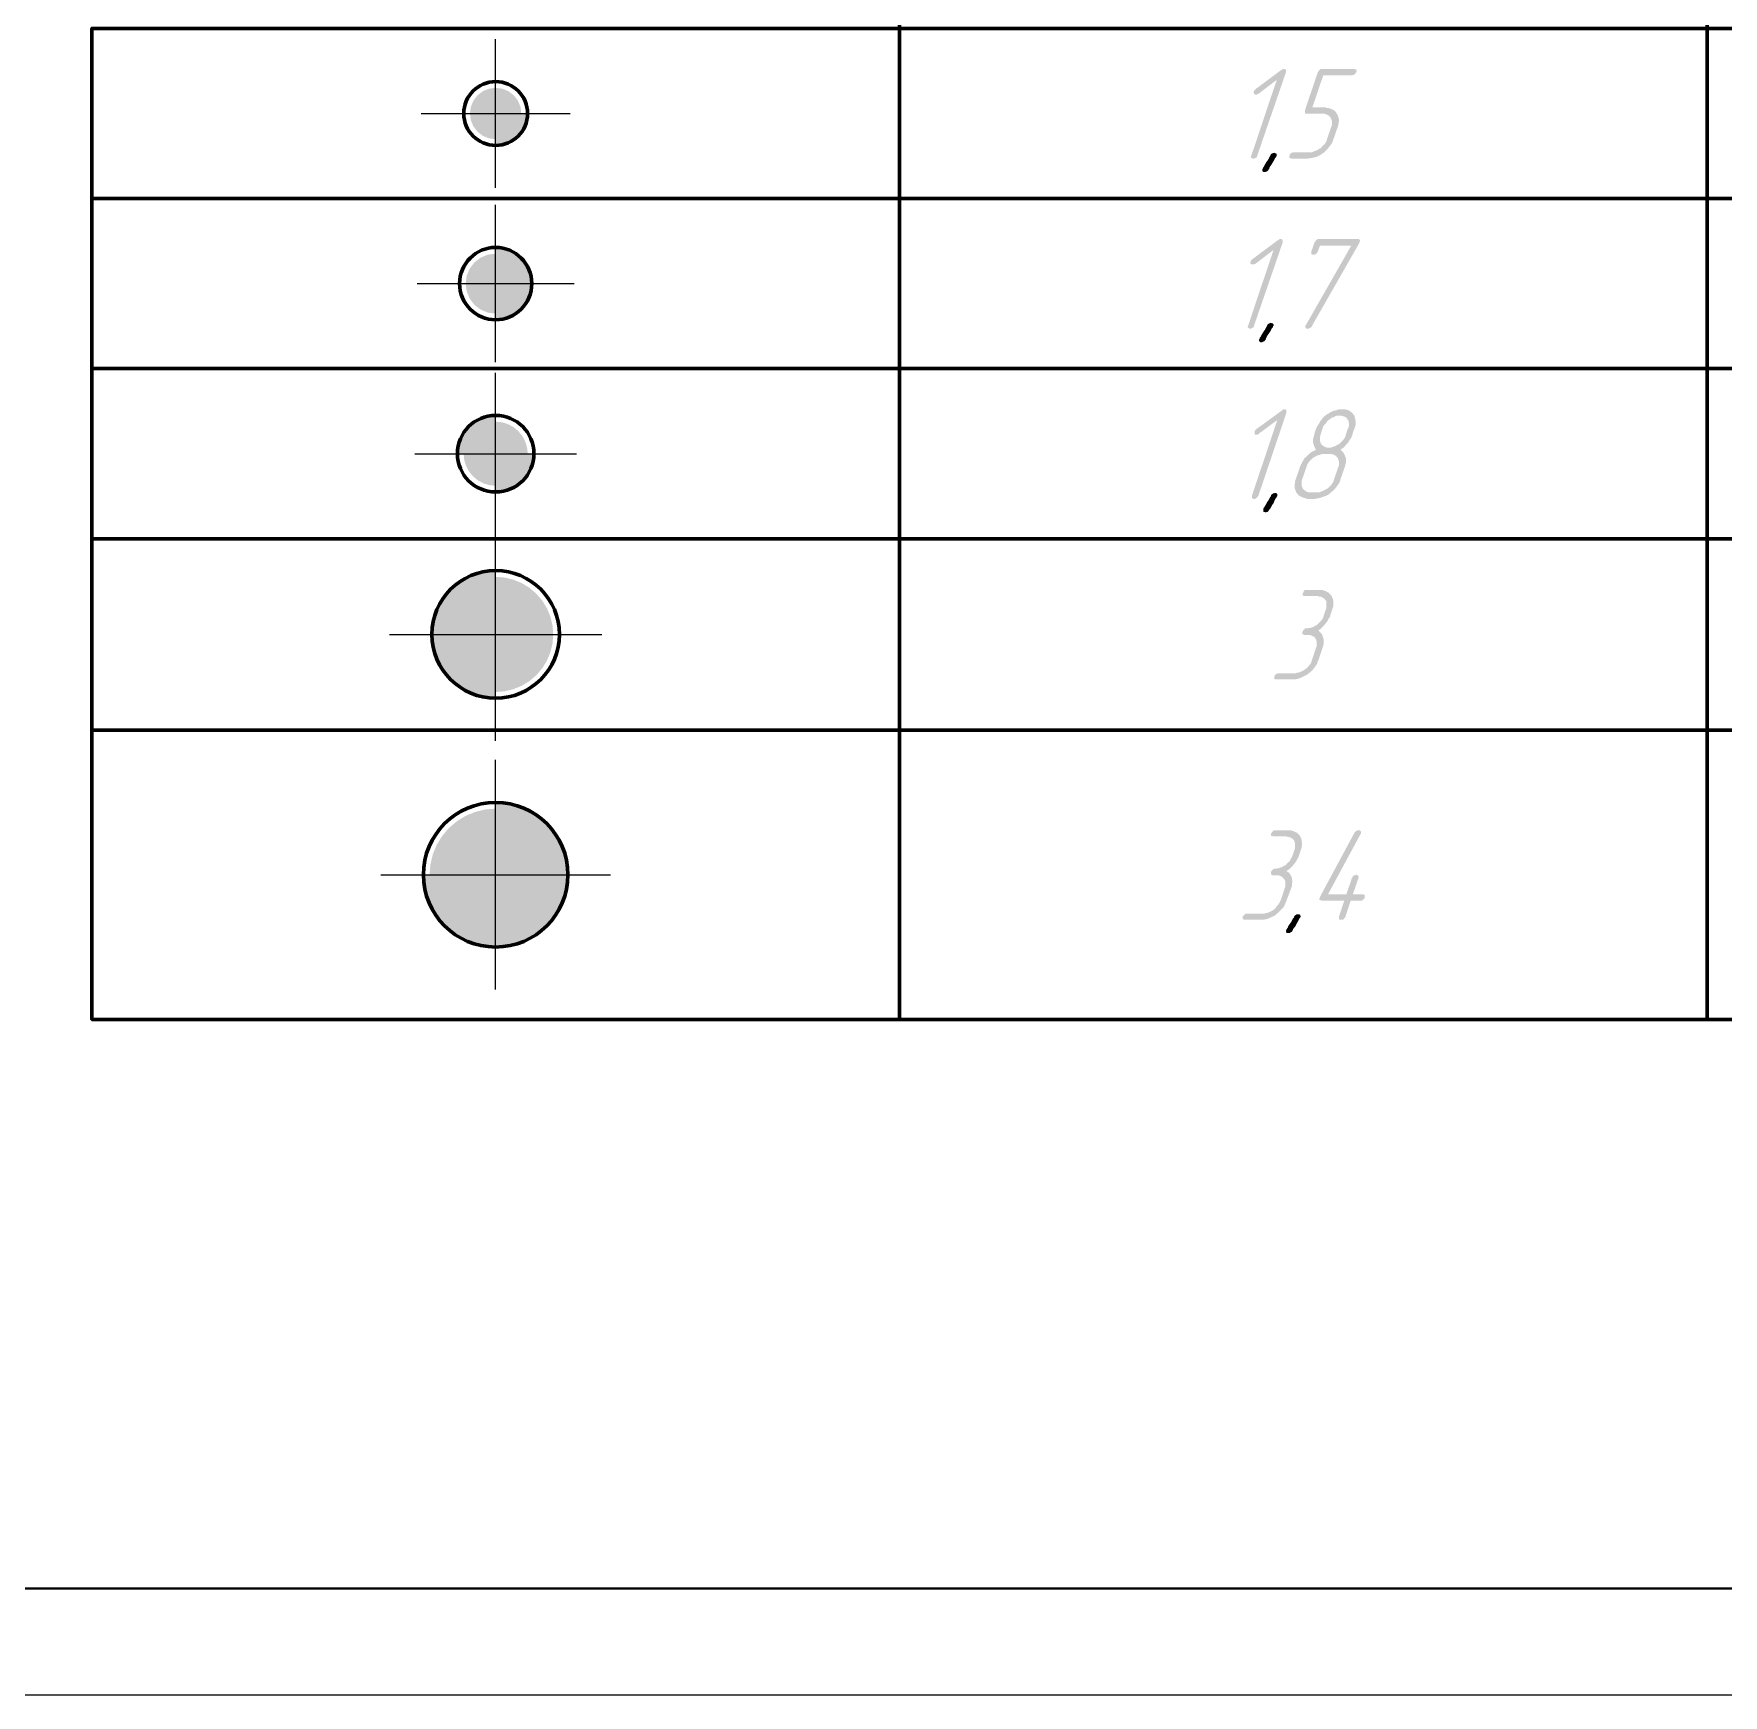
# Model space of a CAD drawing. Extents: x 346 to 4955, y 45 to 639.
# Drawn here: x 1195.3 to 1274.5, y 44.8 to 122.7 of the extents above; entities that cross this region are included whole.
import ezdxf

# ---------------------------------------------------------------- set-up
doc = ezdxf.new("R2010")
doc.units = 0
doc.header["$MEASUREMENT"] = 0
for name, color, linetype in [('KONTUR', 7, 'CONTINUOUS'), ('PDF _Геометрия', 7, 'CONTINUOUS'), ('PDF _Сплошная заливка', 7, 'CONTINUOUS')]:
    doc.layers.add(name, color=color, linetype=linetype)
doc.layers.add('Основная', color=7, linetype='CONTINUOUS', lineweight=40)

msp = doc.modelspace()

# ---------------------------------------------------------------- hatches: boundary and pattern name
at = {"layer": 'PDF _Сплошная заливка', "transparency": 33554559}
for points in [[(1254.017, 121.018), (1254.043, 121.018), (1254.043, 120.992), (1254.043, 120.942), (1254.043, 120.891), (1252.701, 116.993), (1252.701, 116.993), (1252.701, 116.967), (1252.676, 116.917), (1252.651, 116.891), (1252.6, 116.866), (1252.549, 116.841), (1252.499, 116.841), (1252.499, 116.841), (1252.448, 116.866), (1252.423, 116.866), (1252.398, 116.917), (1252.398, 116.942), (1252.423, 116.993), (1253.612, 120.537), (1252.752, 119.878), (1252.752, 119.878), (1252.727, 119.878), (1252.676, 119.853), (1252.651, 119.828), (1252.625, 119.828), (1252.6, 119.853), (1252.575, 119.853), (1252.549, 119.878), (1252.549, 119.878), (1252.524, 119.929), (1252.524, 119.954), (1252.549, 120.005), (1252.549, 120.005), (1252.549, 120.03), (1252.575, 120.056), (1252.625, 120.106), (1253.815, 120.992), (1253.84, 120.992), (1253.865, 121.018), (1253.891, 121.043), (1253.941, 121.043), (1253.967, 121.043)], [(1257.307, 121.018), (1257.333, 121.018), (1257.358, 120.992), (1257.358, 120.942), (1257.333, 120.891), (1257.333, 120.891), (1257.333, 120.866), (1257.282, 120.815), (1257.257, 120.79), (1257.231, 120.765), (1257.181, 120.765), (1257.13, 120.739), (1255.789, 120.739), (1255.283, 119.246), (1255.915, 119.246), (1255.941, 119.22), (1255.991, 119.22), (1256.093, 119.195), (1256.168, 119.17), (1256.27, 119.119), (1256.346, 119.068), (1256.422, 118.967), (1256.422, 118.967), (1256.447, 118.916), (1256.472, 118.866), (1256.498, 118.79), (1256.523, 118.714), (1256.523, 118.587), (1256.498, 118.461), (1256.498, 118.41), (1256.472, 118.334), (1256.27, 117.752), (1256.27, 117.727), (1256.27, 117.727), (1256.244, 117.701), (1256.244, 117.676), (1256.219, 117.6), (1256.168, 117.524), (1256.093, 117.423), (1256.017, 117.322), (1255.915, 117.22), (1255.789, 117.094), (1255.764, 117.094), (1255.764, 117.094), (1255.738, 117.094), (1255.738, 117.068), (1255.662, 117.018), (1255.561, 116.967), (1255.46, 116.917), (1255.333, 116.891), (1255.207, 116.866), (1255.055, 116.841), (1254.296, 116.841), (1254.245, 116.866), (1254.22, 116.866), (1254.194, 116.917), (1254.194, 116.942), (1254.22, 116.993), (1254.22, 116.993), (1254.22, 117.018), (1254.22, 117.043), (1254.245, 117.068), (1254.27, 117.094), (1254.321, 117.119), (1254.372, 117.144), (1254.422, 117.144), (1255.207, 117.144), (1255.257, 117.144), (1255.333, 117.17), (1255.384, 117.195), (1255.46, 117.22), (1255.561, 117.271), (1255.637, 117.322), (1255.662, 117.322), (1255.688, 117.347), (1255.738, 117.398), (1255.764, 117.448), (1255.839, 117.499), (1255.89, 117.575), (1255.941, 117.651), (1255.966, 117.752), (1256.168, 118.334), (1256.168, 118.36), (1256.194, 118.385), (1256.194, 118.41), (1256.194, 118.486), (1256.194, 118.562), (1256.194, 118.613), (1256.168, 118.689), (1256.143, 118.765), (1256.118, 118.765), (1256.118, 118.79), (1256.093, 118.815), (1256.042, 118.866), (1255.991, 118.891), (1255.941, 118.916), (1255.865, 118.942), (1255.764, 118.942), (1255.004, 118.942), (1254.954, 118.967), (1254.928, 118.967), (1254.928, 118.992), (1254.928, 119.043), (1254.928, 119.094), (1255.536, 120.891), (1255.536, 120.891), (1255.561, 120.916), (1255.586, 120.967), (1255.612, 120.992), (1255.637, 121.018), (1255.688, 121.043), (1255.738, 121.043), (1257.257, 121.043)], [(1216.991, 118.956), (1218.198, 118.956), (1218.156, 118.644), (1218.036, 118.353), (1217.844, 118.103), (1217.595, 117.911), (1217.304, 117.791), (1216.991, 117.75)], [(1216.991, 118.956), (1218.493, 118.956), (1218.465, 118.663), (1218.379, 118.381), (1218.24, 118.121), (1218.053, 117.894), (1217.826, 117.707), (1217.566, 117.568), (1217.284, 117.483), (1216.991, 117.454)], [(1253.536, 117.094), (1253.587, 117.094), (1253.587, 117.068), (1253.612, 117.043), (1253.612, 117.018), (1253.612, 116.993), (1253.612, 116.967), (1253.612, 116.967), (1253.587, 116.967), (1253.587, 116.917), (1253.562, 116.891), (1253.536, 116.866), (1253.486, 116.765), (1253.41, 116.638), (1253.334, 116.512), (1253.309, 116.486), (1253.283, 116.436), (1253.258, 116.385), (1253.258, 116.36), (1253.233, 116.334), (1253.233, 116.334), (1253.207, 116.284), (1253.182, 116.258), (1253.132, 116.233), (1253.106, 116.233), (1253.081, 116.208), (1253.056, 116.208), (1253.005, 116.208), (1252.954, 116.233), (1252.954, 116.258), (1252.929, 116.284), (1252.929, 116.309), (1252.929, 116.334), (1252.954, 116.36), (1252.954, 116.36), (1252.954, 116.385), (1252.954, 116.385), (1252.98, 116.436), (1253.005, 116.461), (1253.056, 116.562), (1253.132, 116.689), (1253.207, 116.79), (1253.233, 116.841), (1253.258, 116.891), (1253.283, 116.942), (1253.309, 116.967), (1253.309, 116.993), (1253.309, 116.993), (1253.334, 117.043), (1253.359, 117.068), (1253.41, 117.094), (1253.435, 117.094), (1253.486, 117.119), (1253.486, 117.119)], [(1216.991, 110.983), (1216.991, 112.685), (1217.323, 112.652), (1217.643, 112.555), (1217.937, 112.398), (1218.195, 112.186), (1218.407, 111.928), (1218.564, 111.634), (1218.661, 111.315), (1218.694, 110.983)], [(1253.865, 113.043), (1253.891, 113.043), (1253.891, 113.018), (1253.891, 112.967), (1253.891, 112.917), (1252.549, 109.018), (1252.549, 109.018), (1252.549, 108.993), (1252.524, 108.942), (1252.474, 108.917), (1252.448, 108.892), (1252.398, 108.866), (1252.347, 108.866), (1252.347, 108.866), (1252.296, 108.892), (1252.271, 108.917), (1252.246, 108.942), (1252.246, 108.967), (1252.271, 109.018), (1253.461, 112.562), (1252.6, 111.904), (1252.6, 111.904), (1252.575, 111.904), (1252.524, 111.879), (1252.474, 111.879), (1252.474, 111.879), (1252.448, 111.879), (1252.423, 111.879), (1252.398, 111.904), (1252.398, 111.904), (1252.372, 111.955), (1252.372, 111.98), (1252.398, 112.031), (1252.398, 112.031), (1252.398, 112.056), (1252.423, 112.081), (1252.474, 112.132), (1253.663, 113.018), (1253.688, 113.018), (1253.714, 113.043), (1253.739, 113.069), (1253.79, 113.069), (1253.815, 113.069)], [(1257.459, 113.069), (1257.485, 113.043), (1257.51, 113.018), (1257.51, 112.967), (1257.485, 112.917), (1257.485, 112.917), (1257.485, 112.891), (1255.257, 108.993), (1255.257, 108.967), (1255.232, 108.967), (1255.207, 108.917), (1255.131, 108.892), (1255.105, 108.866), (1255.055, 108.866), (1255.03, 108.866), (1254.979, 108.892), (1254.954, 108.917), (1254.954, 108.917), (1254.954, 108.967), (1254.954, 109.018), (1254.954, 109.018), (1254.979, 109.043), (1257.105, 112.765), (1255.637, 112.765), (1255.536, 112.486), (1255.536, 112.461), (1255.536, 112.461), (1255.485, 112.41), (1255.46, 112.385), (1255.435, 112.36), (1255.384, 112.334), (1255.333, 112.334), (1255.308, 112.334), (1255.257, 112.36), (1255.232, 112.36), (1255.232, 112.385), (1255.232, 112.436), (1255.232, 112.486), (1255.384, 112.917), (1255.384, 112.917), (1255.409, 112.942), (1255.435, 112.993), (1255.46, 113.018), (1255.485, 113.043), (1255.536, 113.069), (1255.586, 113.069), (1257.409, 113.069)], [(1216.991, 110.983), (1216.991, 112.39), (1217.356, 112.342), (1217.695, 112.201), (1217.987, 111.978), (1218.21, 111.686), (1218.35, 111.347), (1218.399, 110.983)], [(1216.991, 110.983), (1218.399, 110.983), (1218.35, 110.618), (1218.21, 110.279), (1217.987, 109.987), (1217.695, 109.764), (1217.356, 109.623), (1216.991, 109.575)], [(1216.991, 110.983), (1218.694, 110.983), (1218.661, 110.65), (1218.564, 110.331), (1218.407, 110.037), (1218.195, 109.779), (1217.937, 109.567), (1217.643, 109.409), (1217.323, 109.313), (1216.991, 109.28)], [(1253.385, 109.119), (1253.435, 109.119), (1253.435, 109.094), (1253.461, 109.069), (1253.461, 109.043), (1253.461, 109.018), (1253.461, 108.993), (1253.461, 108.993), (1253.435, 108.993), (1253.435, 108.942), (1253.41, 108.917), (1253.385, 108.892), (1253.334, 108.79), (1253.258, 108.664), (1253.182, 108.562), (1253.157, 108.512), (1253.132, 108.461), (1253.106, 108.411), (1253.106, 108.385), (1253.081, 108.36), (1253.081, 108.36), (1253.056, 108.309), (1253.03, 108.284), (1252.98, 108.259), (1252.954, 108.259), (1252.929, 108.233), (1252.904, 108.233), (1252.853, 108.233), (1252.803, 108.259), (1252.803, 108.284), (1252.777, 108.309), (1252.777, 108.335), (1252.777, 108.36), (1252.803, 108.385), (1252.803, 108.385), (1252.803, 108.411), (1252.803, 108.411), (1252.828, 108.461), (1252.853, 108.486), (1252.904, 108.588), (1252.98, 108.714), (1253.056, 108.816), (1253.081, 108.866), (1253.106, 108.917), (1253.132, 108.967), (1253.157, 108.993), (1253.157, 109.018), (1253.157, 109.018), (1253.182, 109.069), (1253.207, 109.094), (1253.258, 109.119), (1253.283, 109.119), (1253.334, 109.145), (1253.334, 109.145)], [(1216.991, 103.009), (1215.189, 103.009), (1215.224, 103.361), (1215.327, 103.699), (1215.493, 104.011), (1215.717, 104.284), (1215.99, 104.508), (1216.302, 104.675), (1216.64, 104.777), (1216.991, 104.812)], [(1254.043, 105.069), (1254.068, 105.069), (1254.068, 105.044), (1254.068, 104.993), (1254.068, 104.942), (1252.752, 101.044), (1252.752, 101.044), (1252.727, 101.018), (1252.701, 100.968), (1252.676, 100.942), (1252.625, 100.917), (1252.6, 100.892), (1252.549, 100.892), (1252.524, 100.892), (1252.474, 100.917), (1252.448, 100.942), (1252.448, 100.968), (1252.448, 100.993), (1252.448, 101.044), (1253.638, 104.588), (1252.777, 103.955), (1252.777, 103.93), (1252.752, 103.93), (1252.701, 103.904), (1252.676, 103.904), (1252.651, 103.904), (1252.625, 103.904), (1252.6, 103.904), (1252.575, 103.93), (1252.575, 103.955), (1252.575, 103.98), (1252.575, 104.006), (1252.575, 104.056), (1252.575, 104.056), (1252.575, 104.082), (1252.625, 104.132), (1252.651, 104.158), (1253.865, 105.044), (1253.865, 105.044), (1253.891, 105.069), (1253.941, 105.094), (1253.967, 105.094), (1253.992, 105.094)], [(1216.991, 103.009), (1215.49, 103.009), (1215.518, 103.302), (1215.604, 103.584), (1215.743, 103.844), (1215.93, 104.071), (1216.157, 104.258), (1216.417, 104.397), (1216.699, 104.483), (1216.991, 104.511)], [(1216.991, 103.009), (1218.493, 103.009), (1218.465, 102.716), (1218.379, 102.434), (1218.24, 102.175), (1218.053, 101.947), (1217.826, 101.76), (1217.566, 101.621), (1217.284, 101.536), (1216.991, 101.507)], [(1216.991, 103.009), (1218.794, 103.009), (1218.759, 102.658), (1218.656, 102.319), (1218.49, 102.008), (1218.266, 101.735), (1217.993, 101.51), (1217.681, 101.344), (1217.343, 101.241), (1216.991, 101.206)], [(1253.587, 101.17), (1253.612, 101.145), (1253.638, 101.12), (1253.638, 101.094), (1253.638, 101.069), (1253.638, 101.044), (1253.638, 101.018), (1253.638, 101.018), (1253.638, 101.018), (1253.612, 100.993), (1253.587, 100.942), (1253.562, 100.917), (1253.511, 100.816), (1253.461, 100.689), (1253.385, 100.588), (1253.359, 100.537), (1253.334, 100.487), (1253.309, 100.436), (1253.283, 100.411), (1253.283, 100.386), (1253.258, 100.386), (1253.233, 100.335), (1253.207, 100.31), (1253.182, 100.284), (1253.157, 100.284), (1253.106, 100.259), (1253.081, 100.259), (1253.03, 100.284), (1253.005, 100.284), (1252.98, 100.31), (1252.98, 100.335), (1252.98, 100.36), (1252.98, 100.386), (1252.98, 100.411), (1252.98, 100.411), (1252.98, 100.436), (1253.005, 100.461), (1253.005, 100.487), (1253.03, 100.512), (1253.106, 100.639), (1253.157, 100.74), (1253.233, 100.841), (1253.258, 100.892), (1253.283, 100.942), (1253.309, 100.993), (1253.334, 101.018), (1253.334, 101.044), (1253.334, 101.044), (1253.359, 101.094), (1253.41, 101.12), (1253.435, 101.145), (1253.461, 101.145), (1253.511, 101.17), (1253.536, 101.17)], [(1216.991, 94.537), (1213.993, 94.537), (1214.03, 95.007), (1214.14, 95.464), (1214.32, 95.899), (1214.566, 96.3), (1214.871, 96.658), (1215.229, 96.964), (1215.63, 97.21), (1216.065, 97.39), (1216.522, 97.5), (1216.991, 97.537)], [(1216.991, 94.537), (1214.293, 94.537), (1214.326, 94.96), (1214.425, 95.372), (1214.587, 95.763), (1214.808, 96.124), (1215.083, 96.446), (1215.405, 96.721), (1215.767, 96.943), (1216.158, 97.105), (1216.569, 97.204), (1216.991, 97.237)], [(1255.688, 96.613), (1255.764, 96.613), (1255.839, 96.588), (1255.915, 96.563), (1256.017, 96.512), (1256.093, 96.436), (1256.168, 96.36), (1256.168, 96.36), (1256.194, 96.31), (1256.219, 96.259), (1256.244, 96.183), (1256.27, 96.082), (1256.27, 95.981), (1256.27, 95.854), (1256.244, 95.803), (1256.219, 95.727), (1256.118, 95.424), (1256.118, 95.424), (1256.118, 95.398), (1256.118, 95.373), (1256.093, 95.348), (1256.042, 95.272), (1255.991, 95.17), (1255.915, 95.069), (1255.814, 94.943), (1255.688, 94.816), (1255.561, 94.715), (1255.561, 94.715), (1255.586, 94.69), (1255.612, 94.664), (1255.637, 94.639), (1255.688, 94.588), (1255.738, 94.538), (1255.764, 94.462), (1255.789, 94.386), (1255.789, 94.386), (1255.789, 94.36), (1255.814, 94.31), (1255.814, 94.259), (1255.814, 94.183), (1255.814, 94.107), (1255.789, 94.006), (1255.764, 93.93), (1255.561, 93.322), (1255.561, 93.322), (1255.561, 93.297), (1255.536, 93.297), (1255.536, 93.272), (1255.51, 93.196), (1255.46, 93.095), (1255.384, 92.993), (1255.308, 92.892), (1255.207, 92.791), (1255.08, 92.69), (1255.08, 92.69), (1255.055, 92.664), (1255.03, 92.664), (1255.03, 92.639), (1254.954, 92.614), (1254.852, 92.563), (1254.751, 92.512), (1254.625, 92.462), (1254.498, 92.436), (1254.346, 92.436), (1253.587, 92.436), (1253.536, 92.436), (1253.511, 92.462), (1253.486, 92.487), (1253.486, 92.512), (1253.511, 92.563), (1253.511, 92.588), (1253.511, 92.588), (1253.511, 92.614), (1253.536, 92.639), (1253.562, 92.664), (1253.612, 92.69), (1253.663, 92.715), (1253.714, 92.715), (1254.498, 92.715), (1254.549, 92.74), (1254.625, 92.74), (1254.675, 92.766), (1254.751, 92.791), (1254.852, 92.842), (1254.928, 92.892), (1254.954, 92.917), (1254.979, 92.917), (1255.03, 92.968), (1255.08, 93.019), (1255.131, 93.095), (1255.181, 93.145), (1255.232, 93.221), (1255.257, 93.322), (1255.46, 93.93), (1255.46, 93.93), (1255.485, 93.955), (1255.485, 94.006), (1255.485, 94.057), (1255.485, 94.133), (1255.485, 94.209), (1255.46, 94.284), (1255.435, 94.335), (1255.435, 94.36), (1255.409, 94.36), (1255.384, 94.411), (1255.333, 94.436), (1255.283, 94.462), (1255.232, 94.487), (1255.156, 94.512), (1255.08, 94.512), (1254.903, 94.512), (1254.852, 94.538), (1254.827, 94.563), (1254.802, 94.588), (1254.802, 94.614), (1254.827, 94.664), (1254.827, 94.69), (1254.827, 94.69), (1254.852, 94.715), (1254.852, 94.74), (1254.903, 94.765), (1254.928, 94.816), (1254.979, 94.816), (1255.03, 94.816), (1255.055, 94.816), (1255.105, 94.841), (1255.181, 94.841), (1255.257, 94.867), (1255.333, 94.892), (1255.409, 94.943), (1255.51, 94.993), (1255.51, 94.993), (1255.536, 95.019), (1255.586, 95.069), (1255.637, 95.12), (1255.688, 95.17), (1255.738, 95.246), (1255.789, 95.322), (1255.814, 95.424), (1255.915, 95.727), (1255.941, 95.753), (1255.941, 95.778), (1255.941, 95.803), (1255.941, 95.879), (1255.941, 95.93), (1255.941, 96.006), (1255.941, 96.082), (1255.89, 96.158), (1255.89, 96.158), (1255.865, 96.183), (1255.839, 96.208), (1255.814, 96.234), (1255.764, 96.259), (1255.688, 96.31), (1255.612, 96.31), (1255.536, 96.335), (1254.903, 96.335), (1254.852, 96.36), (1254.827, 96.36), (1254.827, 96.386), (1254.827, 96.436), (1254.827, 96.487), (1254.827, 96.487), (1254.852, 96.487), (1254.878, 96.563), (1254.903, 96.588), (1254.928, 96.613), (1254.979, 96.613), (1255.03, 96.613), (1255.637, 96.613)], [(1216.991, 94.537), (1216.991, 91.538), (1216.522, 91.575), (1216.065, 91.685), (1215.63, 91.865), (1215.229, 92.111), (1214.871, 92.417), (1214.566, 92.775), (1214.32, 93.176), (1214.14, 93.611), (1214.03, 94.068), (1213.993, 94.537)], [(1216.991, 94.537), (1216.991, 91.838), (1216.569, 91.871), (1216.158, 91.97), (1215.767, 92.132), (1215.405, 92.354), (1215.083, 92.629), (1214.808, 92.951), (1214.587, 93.312), (1214.425, 93.703), (1214.326, 94.115), (1214.293, 94.537)], [(1216.991, 83.272), (1216.991, 86.671), (1217.523, 86.629), (1218.042, 86.504), (1218.534, 86.3), (1218.989, 86.022), (1219.394, 85.675), (1219.741, 85.27), (1220.019, 84.815), (1220.223, 84.322), (1220.348, 83.804), (1220.39, 83.272)], [(1216.991, 83.272), (1216.991, 86.371), (1217.476, 86.333), (1217.949, 86.219), (1218.398, 86.033), (1218.813, 85.779), (1219.182, 85.463), (1219.498, 85.093), (1219.752, 84.679), (1219.938, 84.23), (1220.052, 83.757), (1220.09, 83.272)], [(1254.22, 85.348), (1254.296, 85.348), (1254.372, 85.323), (1254.448, 85.297), (1254.549, 85.247), (1254.625, 85.171), (1254.701, 85.095), (1254.701, 85.095), (1254.726, 85.044), (1254.751, 84.994), (1254.777, 84.918), (1254.777, 84.816), (1254.802, 84.715), (1254.777, 84.589), (1254.777, 84.538), (1254.751, 84.462), (1254.65, 84.158), (1254.65, 84.158), (1254.65, 84.133), (1254.625, 84.108), (1254.625, 84.082), (1254.574, 84.006), (1254.523, 83.905), (1254.448, 83.804), (1254.346, 83.677), (1254.22, 83.551), (1254.068, 83.449), (1254.068, 83.449), (1254.093, 83.424), (1254.144, 83.399), (1254.169, 83.373), (1254.22, 83.323), (1254.245, 83.272), (1254.296, 83.196), (1254.321, 83.12), (1254.321, 83.12), (1254.321, 83.095), (1254.321, 83.044), (1254.346, 82.994), (1254.346, 82.918), (1254.321, 82.842), (1254.321, 82.741), (1254.296, 82.665), (1254.068, 82.057), (1254.068, 82.057), (1254.068, 82.032), (1254.068, 82.032), (1254.043, 82.006), (1254.017, 81.93), (1253.967, 81.829), (1253.916, 81.728), (1253.815, 81.627), (1253.714, 81.525), (1253.587, 81.424), (1253.587, 81.424), (1253.587, 81.399), (1253.562, 81.399), (1253.536, 81.374), (1253.461, 81.323), (1253.385, 81.298), (1253.283, 81.247), (1253.157, 81.196), (1253.005, 81.171), (1252.878, 81.171), (1252.094, 81.171), (1252.043, 81.171), (1252.043, 81.196), (1252.018, 81.222), (1252.018, 81.247), (1252.018, 81.298), (1252.018, 81.323), (1252.043, 81.323), (1252.043, 81.348), (1252.069, 81.374), (1252.094, 81.399), (1252.119, 81.424), (1252.17, 81.449), (1252.22, 81.449), (1253.03, 81.449), (1253.081, 81.475), (1253.132, 81.475), (1253.207, 81.5), (1253.283, 81.525), (1253.385, 81.576), (1253.461, 81.627), (1253.461, 81.652), (1253.511, 81.652), (1253.536, 81.703), (1253.587, 81.753), (1253.638, 81.829), (1253.688, 81.88), (1253.739, 81.956), (1253.79, 82.057), (1253.992, 82.665), (1253.992, 82.665), (1253.992, 82.69), (1254.017, 82.741), (1254.017, 82.791), (1254.017, 82.867), (1254.017, 82.943), (1253.992, 83.019), (1253.941, 83.07), (1253.941, 83.095), (1253.941, 83.095), (1253.891, 83.146), (1253.865, 83.171), (1253.815, 83.196), (1253.764, 83.222), (1253.688, 83.247), (1253.587, 83.247), (1253.41, 83.247), (1253.359, 83.272), (1253.359, 83.298), (1253.334, 83.323), (1253.334, 83.348), (1253.334, 83.399), (1253.334, 83.424), (1253.359, 83.424), (1253.359, 83.449), (1253.385, 83.475), (1253.41, 83.5), (1253.461, 83.551), (1253.486, 83.551), (1253.536, 83.551), (1253.587, 83.551), (1253.638, 83.576), (1253.688, 83.576), (1253.764, 83.601), (1253.84, 83.627), (1253.941, 83.677), (1254.017, 83.728), (1254.043, 83.728), (1254.068, 83.753), (1254.093, 83.804), (1254.144, 83.854), (1254.22, 83.905), (1254.245, 83.981), (1254.296, 84.057), (1254.346, 84.158), (1254.448, 84.462), (1254.448, 84.462), (1254.473, 84.513), (1254.473, 84.538), (1254.473, 84.614), (1254.473, 84.665), (1254.473, 84.74), (1254.448, 84.816), (1254.422, 84.892), (1254.422, 84.892), (1254.397, 84.918), (1254.372, 84.943), (1254.346, 84.968), (1254.27, 84.994), (1254.22, 85.044), (1254.144, 85.044), (1254.043, 85.07), (1253.435, 85.07), (1253.385, 85.095), (1253.359, 85.095), (1253.334, 85.12), (1253.334, 85.171), (1253.359, 85.221), (1253.359, 85.221), (1253.359, 85.221), (1253.41, 85.297), (1253.435, 85.323), (1253.461, 85.348), (1253.511, 85.348), (1253.562, 85.348), (1254.169, 85.348)], [(1257.51, 85.348), (1257.535, 85.323), (1257.56, 85.297), (1257.56, 85.272), (1257.56, 85.221), (1257.56, 85.196), (1257.535, 85.171), (1256.017, 82.361), (1256.877, 82.361), (1257.13, 83.095), (1257.13, 83.12), (1257.155, 83.12), (1257.155, 83.146), (1257.181, 83.196), (1257.206, 83.222), (1257.257, 83.247), (1257.282, 83.247), (1257.333, 83.272), (1257.358, 83.272), (1257.383, 83.247), (1257.409, 83.247), (1257.434, 83.222), (1257.434, 83.196), (1257.459, 83.146), (1257.434, 83.095), (1257.181, 82.361), (1257.662, 82.361), (1257.712, 82.336), (1257.738, 82.31), (1257.738, 82.285), (1257.738, 82.26), (1257.738, 82.209), (1257.738, 82.209), (1257.738, 82.184), (1257.687, 82.133), (1257.662, 82.108), (1257.636, 82.082), (1257.586, 82.057), (1257.535, 82.057), (1257.08, 82.057), (1256.826, 81.298), (1256.826, 81.298), (1256.826, 81.298), (1256.801, 81.247), (1256.776, 81.247), (1256.751, 81.196), (1256.725, 81.171), (1256.675, 81.171), (1256.624, 81.171), (1256.599, 81.171), (1256.548, 81.171), (1256.523, 81.196), (1256.523, 81.222), (1256.523, 81.247), (1256.523, 81.298), (1256.776, 82.057), (1255.713, 82.057), (1255.662, 82.082), (1255.637, 82.082), (1255.612, 82.108), (1255.612, 82.158), (1255.637, 82.209), (1255.637, 82.209), (1255.637, 82.234), (1257.257, 85.247), (1257.257, 85.247), (1257.282, 85.272), (1257.307, 85.297), (1257.383, 85.348), (1257.409, 85.348), (1257.459, 85.348), (1257.485, 85.348)], [(1216.991, 83.272), (1216.991, 79.873), (1216.46, 79.915), (1215.941, 80.039), (1215.449, 80.243), (1214.994, 80.522), (1214.589, 80.868), (1214.243, 81.274), (1213.964, 81.729), (1213.76, 82.221), (1213.635, 82.74), (1213.593, 83.272)], [(1216.991, 83.272), (1216.991, 80.173), (1216.507, 80.211), (1216.034, 80.324), (1215.585, 80.51), (1215.17, 80.764), (1214.801, 81.08), (1214.485, 81.45), (1214.231, 81.865), (1214.045, 82.314), (1213.931, 82.787), (1213.893, 83.272)], [(1216.991, 83.272), (1220.09, 83.272), (1220.052, 82.787), (1219.938, 82.314), (1219.752, 81.865), (1219.498, 81.45), (1219.182, 81.08), (1218.813, 80.764), (1218.398, 80.51), (1217.949, 80.324), (1217.476, 80.211), (1216.991, 80.173)], [(1216.991, 83.272), (1220.39, 83.272), (1220.348, 82.74), (1220.223, 82.221), (1220.019, 81.729), (1219.741, 81.274), (1219.394, 80.868), (1218.989, 80.522), (1218.534, 80.243), (1218.042, 80.039), (1217.523, 79.915), (1216.991, 79.873)], [(1254.65, 81.424), (1254.701, 81.399), (1254.701, 81.374), (1254.726, 81.348), (1254.726, 81.323), (1254.726, 81.298), (1254.726, 81.298), (1254.726, 81.272), (1254.701, 81.272), (1254.701, 81.247), (1254.675, 81.222), (1254.65, 81.171), (1254.599, 81.07), (1254.523, 80.943), (1254.473, 80.842), (1254.422, 80.791), (1254.397, 80.741), (1254.372, 80.715), (1254.372, 80.665), (1254.346, 80.665), (1254.346, 80.639), (1254.321, 80.614), (1254.296, 80.589), (1254.245, 80.563), (1254.22, 80.538), (1254.194, 80.538), (1254.169, 80.538), (1254.119, 80.538), (1254.068, 80.538), (1254.068, 80.589), (1254.043, 80.614), (1254.043, 80.639), (1254.043, 80.665), (1254.068, 80.665), (1254.068, 80.665), (1254.068, 80.69), (1254.068, 80.715), (1254.093, 80.741), (1254.119, 80.791), (1254.169, 80.893), (1254.245, 80.994), (1254.321, 81.12), (1254.346, 81.171), (1254.372, 81.222), (1254.397, 81.247), (1254.422, 81.272), (1254.422, 81.298), (1254.422, 81.298), (1254.448, 81.348), (1254.473, 81.374), (1254.523, 81.399), (1254.549, 81.424), (1254.599, 81.424), (1254.599, 81.424)]]:
    msp.add_hatch(color=256, dxfattribs=at).paths.add_polyline_path(points)
at = {"layer": 'PDF _Сплошная заливка', "true_color": 0xffffff, "transparency": 33554559}
for points in [[(1215.785, 118.956), (1215.827, 119.268), (1215.947, 119.559), (1216.139, 119.809), (1216.389, 120.001), (1216.679, 120.121), (1216.991, 120.162), (1216.991, 118.956)], [(1216.991, 120.162), (1217.304, 120.121), (1217.595, 120.001), (1217.844, 119.809), (1218.036, 119.559), (1218.156, 119.268), (1218.198, 118.956), (1216.991, 118.956)], [(1216.991, 117.75), (1216.679, 117.791), (1216.389, 117.911), (1216.139, 118.103), (1215.947, 118.353), (1215.827, 118.644), (1215.785, 118.956), (1216.991, 118.956)], [(1215.585, 110.983), (1215.632, 111.347), (1215.773, 111.686), (1215.997, 111.978), (1216.288, 112.201), (1216.628, 112.342), (1216.991, 112.39), (1216.991, 110.983)], [(1216.991, 109.575), (1216.628, 109.623), (1216.288, 109.764), (1215.997, 109.987), (1215.773, 110.279), (1215.632, 110.618), (1215.585, 110.983), (1216.991, 110.983)], [(1216.991, 104.511), (1217.284, 104.483), (1217.566, 104.397), (1217.826, 104.258), (1218.053, 104.071), (1218.24, 103.844), (1218.379, 103.584), (1218.465, 103.302), (1218.493, 103.009), (1216.991, 103.009)], [(1216.991, 101.507), (1216.699, 101.536), (1216.417, 101.621), (1216.157, 101.76), (1215.93, 101.947), (1215.743, 102.175), (1215.604, 102.434), (1215.518, 102.716), (1215.49, 103.009), (1216.991, 103.009)], [(1216.991, 97.237), (1217.414, 97.204), (1217.825, 97.105), (1218.217, 96.943), (1218.578, 96.721), (1218.9, 96.446), (1219.175, 96.124), (1219.396, 95.763), (1219.558, 95.372), (1219.657, 94.96), (1219.69, 94.537), (1216.991, 94.537)], [(1219.69, 94.537), (1219.657, 94.115), (1219.558, 93.703), (1219.396, 93.312), (1219.175, 92.951), (1218.9, 92.629), (1218.578, 92.354), (1218.217, 92.132), (1217.825, 91.97), (1217.414, 91.871), (1216.991, 91.838), (1216.991, 94.537)], [(1213.893, 83.272), (1213.931, 83.757), (1214.045, 84.23), (1214.231, 84.679), (1214.485, 85.093), (1214.801, 85.463), (1215.17, 85.779), (1215.585, 86.033), (1216.034, 86.219), (1216.507, 86.333), (1216.991, 86.371), (1216.991, 83.272)]]:
    msp.add_hatch(color=7, dxfattribs=at).paths.add_polyline_path(points)
at = {"layer": 'PDF _Сплошная заливка', "transparency": 33554559}
h = msp.add_hatch(color=256, dxfattribs=at)
h.paths.add_polyline_path([(1256.573, 104.79), (1256.523, 104.79), (1256.472, 104.79), (1256.422, 104.79), (1256.346, 104.765), (1256.27, 104.715), (1256.168, 104.689), (1256.093, 104.613), (1256.067, 104.613), (1256.042, 104.588), (1256.017, 104.563), (1255.966, 104.512), (1255.915, 104.436), (1255.839, 104.36), (1255.789, 104.284), (1255.764, 104.208), (1255.662, 103.904), (1255.662, 103.879), (1255.662, 103.854), (1255.637, 103.803), (1255.637, 103.753), (1255.637, 103.677), (1255.637, 103.601), (1255.662, 103.55), (1255.688, 103.474), (1255.713, 103.449), (1255.713, 103.449), (1255.738, 103.423), (1255.789, 103.373), (1255.839, 103.347), (1255.89, 103.322), (1255.966, 103.297), (1256.067, 103.297), (1256.118, 103.297), (1256.143, 103.297), (1256.219, 103.322), (1256.295, 103.347), (1256.371, 103.373), (1256.447, 103.423), (1256.548, 103.474), (1256.548, 103.474), (1256.573, 103.499), (1256.624, 103.55), (1256.675, 103.601), (1256.725, 103.651), (1256.776, 103.727), (1256.826, 103.803), (1256.852, 103.904), (1256.953, 104.208), (1256.978, 104.208), (1256.978, 104.234), (1256.978, 104.284), (1257.004, 104.335), (1257.004, 104.411), (1256.978, 104.487), (1256.978, 104.563), (1256.928, 104.613), (1256.928, 104.639), (1256.902, 104.664), (1256.877, 104.689), (1256.852, 104.715), (1256.801, 104.74), (1256.725, 104.765), (1256.649, 104.79)], flags=0)
h.paths.add_polyline_path([(1256.118, 102.993), (1255.764, 102.993), (1255.713, 102.993), (1255.662, 102.968), (1255.586, 102.942), (1255.485, 102.917), (1255.409, 102.866), (1255.308, 102.816), (1255.308, 102.816), (1255.283, 102.791), (1255.232, 102.74), (1255.181, 102.689), (1255.131, 102.639), (1255.08, 102.563), (1255.03, 102.487), (1255.004, 102.385), (1254.802, 101.803), (1254.802, 101.778), (1254.777, 101.753), (1254.777, 101.702), (1254.777, 101.651), (1254.777, 101.575), (1254.777, 101.525), (1254.802, 101.449), (1254.827, 101.373), (1254.827, 101.373), (1254.852, 101.348), (1254.878, 101.322), (1254.928, 101.297), (1254.979, 101.246), (1255.03, 101.221), (1255.105, 101.196), (1255.207, 101.196), (1255.536, 101.196), (1255.586, 101.196), (1255.662, 101.221), (1255.713, 101.246), (1255.789, 101.272), (1255.89, 101.322), (1255.966, 101.373), (1255.991, 101.373), (1256.017, 101.398), (1256.067, 101.449), (1256.118, 101.499), (1256.168, 101.55), (1256.219, 101.626), (1256.27, 101.702), (1256.295, 101.803), (1256.498, 102.385), (1256.498, 102.411), (1256.523, 102.436), (1256.523, 102.487), (1256.523, 102.537), (1256.523, 102.613), (1256.523, 102.664), (1256.498, 102.74), (1256.472, 102.816), (1256.472, 102.816), (1256.447, 102.841), (1256.422, 102.866), (1256.371, 102.917), (1256.32, 102.942), (1256.27, 102.968), (1256.194, 102.993)], flags=0)
h.paths.add_polyline_path([(1256.725, 105.094), (1256.801, 105.094), (1256.877, 105.069), (1256.978, 105.044), (1257.054, 104.993), (1257.155, 104.917), (1257.206, 104.841), (1257.231, 104.816), (1257.257, 104.79), (1257.257, 104.74), (1257.282, 104.664), (1257.307, 104.563), (1257.307, 104.461), (1257.307, 104.335), (1257.282, 104.259), (1257.257, 104.208), (1257.155, 103.904), (1257.155, 103.879), (1257.155, 103.879), (1257.155, 103.854), (1257.13, 103.828), (1257.105, 103.753), (1257.029, 103.651), (1256.953, 103.525), (1256.852, 103.423), (1256.751, 103.297), (1256.599, 103.196), (1256.599, 103.196), (1256.624, 103.17), (1256.649, 103.145), (1256.7, 103.094), (1256.725, 103.069), (1256.776, 102.993), (1256.801, 102.942), (1256.826, 102.866), (1256.826, 102.841), (1256.852, 102.816), (1256.852, 102.791), (1256.852, 102.715), (1256.852, 102.664), (1256.852, 102.563), (1256.826, 102.487), (1256.801, 102.385), (1256.599, 101.803), (1256.599, 101.778), (1256.599, 101.778), (1256.599, 101.753), (1256.573, 101.727), (1256.548, 101.651), (1256.498, 101.575), (1256.422, 101.474), (1256.346, 101.373), (1256.244, 101.272), (1256.118, 101.17), (1256.118, 101.17), (1256.118, 101.145), (1256.093, 101.145), (1256.067, 101.12), (1255.991, 101.069), (1255.89, 101.018), (1255.789, 100.993), (1255.662, 100.942), (1255.536, 100.917), (1255.384, 100.892), (1255.08, 100.892), (1255.03, 100.892), (1254.954, 100.917), (1254.878, 100.942), (1254.802, 100.968), (1254.701, 101.018), (1254.625, 101.069), (1254.549, 101.17), (1254.549, 101.17), (1254.523, 101.196), (1254.498, 101.272), (1254.473, 101.348), (1254.448, 101.423), (1254.448, 101.55), (1254.473, 101.651), (1254.473, 101.727), (1254.498, 101.803), (1254.701, 102.385), (1254.701, 102.411), (1254.726, 102.436), (1254.726, 102.487), (1254.777, 102.537), (1254.802, 102.613), (1254.852, 102.689), (1254.903, 102.791), (1254.979, 102.866), (1255.004, 102.866), (1255.03, 102.892), (1255.055, 102.942), (1255.131, 102.993), (1255.181, 103.044), (1255.257, 103.094), (1255.359, 103.145), (1255.46, 103.196), (1255.435, 103.196), (1255.435, 103.221), (1255.409, 103.272), (1255.384, 103.322), (1255.359, 103.398), (1255.333, 103.474), (1255.308, 103.55), (1255.308, 103.651), (1255.308, 103.651), (1255.308, 103.677), (1255.333, 103.727), (1255.333, 103.778), (1255.359, 103.854), (1255.384, 103.955), (1255.409, 104.056), (1255.46, 104.208), (1255.46, 104.208), (1255.485, 104.208), (1255.485, 104.234), (1255.485, 104.259), (1255.536, 104.335), (1255.586, 104.411), (1255.637, 104.512), (1255.713, 104.613), (1255.814, 104.74), (1255.941, 104.841), (1255.941, 104.841), (1255.966, 104.841), (1255.966, 104.866), (1256.017, 104.866), (1256.067, 104.917), (1256.168, 104.968), (1256.27, 105.018), (1256.396, 105.044), (1256.523, 105.094), (1256.675, 105.094), (1256.7, 105.094)], flags=0)

# ---------------------------------------------------------------- linework, layer by layer
at = {"layer": 'KONTUR'}
msp.add_line((1934.346, 44.812), (1093.346, 44.812), dxfattribs=at)
at = {"layer": 'PDF _Геометрия', "lineweight": 60}
for points in [[(1235.923, 76.491), (1235.923, 90.052), (1235.923, 99.022), (1235.923, 106.996), (1235.923, 114.969), (1235.923, 122.943), (1235.923, 130.916), (1235.923, 138.89), (1235.923, 146.863), (1235.923, 154.836), (1235.923, 162.81), (1235.923, 170.783), (1235.923, 178.757), (1235.923, 193.707)], [(1273.785, 76.491), (1273.785, 90.052), (1273.785, 99.022), (1273.785, 106.996), (1273.785, 114.969), (1273.785, 122.943), (1273.785, 130.916), (1273.785, 138.89), (1273.785, 146.863), (1273.785, 154.836), (1273.785, 162.81), (1273.785, 170.783), (1273.785, 178.757), (1273.785, 193.707)]]:
    msp.add_lwpolyline(points, dxfattribs=at)
for points in [[(1362.664, 114.969), (1362.664, 122.943), (1198.06, 122.943), (1198.06, 114.969)], [(1362.664, 106.996), (1362.664, 114.969), (1198.06, 114.969), (1198.06, 106.996)], [(1362.664, 99.022), (1362.664, 106.996), (1198.06, 106.996), (1198.06, 99.022)], [(1362.664, 90.052), (1362.664, 99.022), (1198.06, 99.022), (1198.06, 90.052)], [(1362.664, 76.491), (1362.664, 90.052), (1198.06, 90.052), (1198.06, 76.491)]]:
    msp.add_lwpolyline(points, close=True, dxfattribs=at)
at = {"layer": 'PDF _Геометрия', "lineweight": 18}
for points in [[(1216.991, 115.468), (1216.991, 122.445)], [(1216.991, 115.767), (1216.991, 122.145)], [(1213.504, 118.956), (1220.479, 118.956)], [(1213.803, 118.956), (1220.18, 118.956)], [(1216.991, 107.295), (1216.991, 114.67)], [(1216.991, 107.594), (1216.991, 114.371)], [(1213.305, 110.983), (1220.678, 110.983)], [(1213.604, 110.983), (1220.379, 110.983)], [(1216.991, 89.853), (1216.991, 99.222), (1216.991, 106.796)], [(1216.991, 89.554), (1216.991, 99.521), (1216.991, 106.497)], [(1213.205, 103.009), (1220.778, 103.009)], [(1213.504, 103.009), (1220.479, 103.009)], [(1212.01, 94.537), (1221.974, 94.537)], [(1212.308, 94.537), (1221.674, 94.537)], [(1216.991, 77.89), (1216.991, 88.654)], [(1216.991, 78.189), (1216.991, 88.355)], [(1211.611, 83.272), (1222.372, 83.272)], [(1211.91, 83.272), (1222.073, 83.272)]]:
    msp.add_lwpolyline(points, dxfattribs=at)
at = {"layer": 'PDF _Геометрия', "lineweight": 60}
for centre, radius in [((1216.991, 118.956), 1.495), ((1216.991, 110.983), 1.694), ((1216.991, 103.01), 1.794), ((1216.991, 94.538), 2.99), ((1216.991, 83.272), 3.388)]:
    msp.add_circle(centre, radius, dxfattribs=at)
at = {"layer": 'Основная'}
msp.add_line((1929.346, 49.812), (1101.346, 49.812), dxfattribs=at)

doc.saveas('drawing.dxf')
